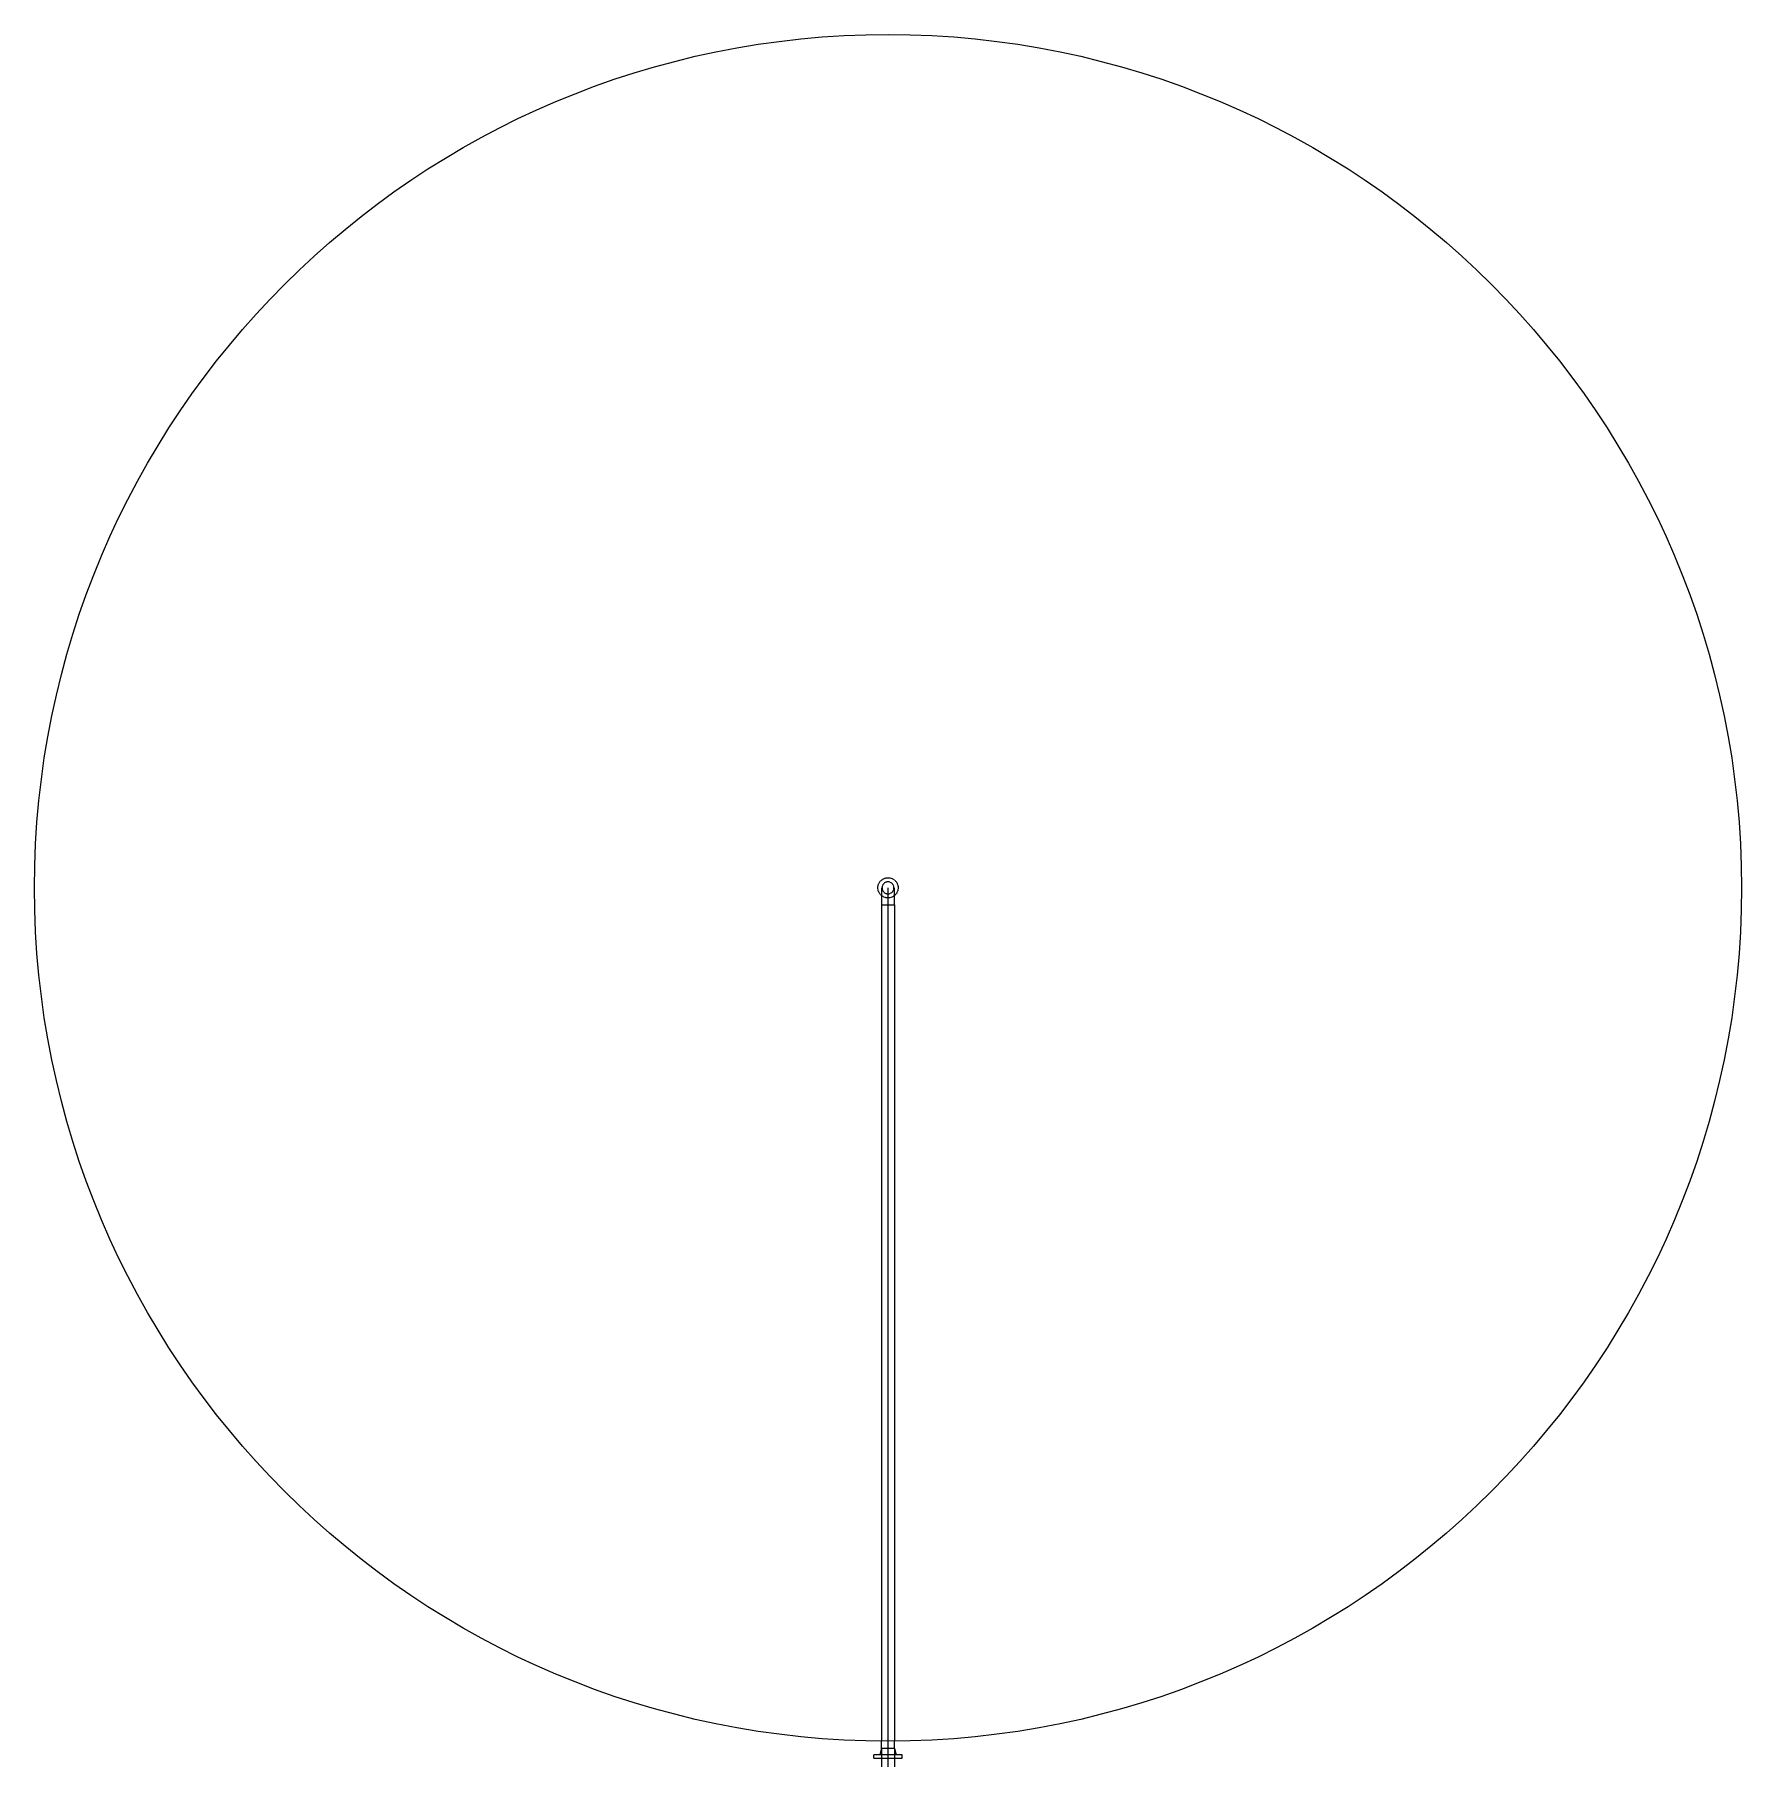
# Model space of a CAD drawing. Header units: inches. Extents: x -253 to 1500, y -183 to 1800.
# Drawn here: x 100 to 700, y 1194 to 1800 of the extents above; entities that cross this region are included whole.
import ezdxf

# ---------------------------------------------------------------- set-up
doc = ezdxf.new("R2010")
doc.units = ezdxf.units.IN
doc.header["$MEASUREMENT"] = 0
doc.linetypes.add('CENTER2', pattern=[1.125, 0.75, -0.125, 0.125, -0.125])
doc.linetypes.add('HIDDEN2', pattern=[0.1875, 0.125, -0.0625])
for name, color, linetype in [('Top (Plan) View-CENTER', 1, 'CENTER2'), ('Top (Plan) View-EQUIP', 3, 'Continuous'), ('Top (Plan) View-HIDDEN', 7, 'HIDDEN2'), ('Top (Plan) View-PIPING', 5, 'Continuous')]:
    doc.layers.add(name, color=color, linetype=linetype)

# ---------------------------------------------------------------- blocks, each defined once
blk = doc.blocks.new('*U122')
at = {"layer": 'Top (Plan) View-EQUIP', "color": 0, "linetype": 'ByBlock', "lineweight": -2}
for p, q in [((405, 1195.25), (395, 1195.25)), ((395, 1194), (395, 1195.25)), ((397.75, 1197.38), (397.12, 1195.25)), ((397.75, 1197.38), (397.75, 1200.01)), ((402.25, 1197.38), (397.75, 1197.38)), ((402.25, 1197.38), (402.25, 1200.01)), ((402.25, 1197.38), (402.87, 1195.25)), ((405, 1194), (405, 1195.25)), ((395, 1194), (405, 1194))]:
    blk.add_line(p, q, dxfattribs=at)
blk.add_circle((400, 1500), 300, dxfattribs=at)
blk = doc.blocks.new('*U303')
at = {"layer": 'Top (Plan) View-HIDDEN'}
blk.add_circle((400, 1500), 3.56, dxfattribs=at)
at = {"layer": 'Top (Plan) View-HIDDEN', "extrusion": (0, 0, -1)}
blk.add_circle((-400, 1500), 2.1, dxfattribs=at)
blk = doc.blocks.new('*U312')
at = {"layer": 'Top (Plan) View-CENTER'}
blk.add_line((400, 1193.82), (400, 1194), dxfattribs=at)
at = {"layer": 'Top (Plan) View-HIDDEN'}
for p, q in [((397.75, 1494), (400, 1494)), ((397.75, 1494), (397.75, 1200.01)), ((400, 1494), (402.25, 1494)), ((400, 1194), (400, 1494)), ((402.25, 1494), (402.25, 1200.01)), ((397.75, 1197.38), (397.75, 1194)), ((402.25, 1197.38), (402.25, 1194)), ((397.75, 1193.82), (397.75, 1076.27)), ((400, 1052.64), (400, 1193.82)), ((397.75, 1073.28), (397.75, 1072.16)), ((402.25, 1078.1), (402.25, 1076.99)), ((402.25, 1073.52), (402.25, 1072.4)), ((397.75, 1069.02), (397.75, 1067.9)), ((402.25, 1068.78), (402.25, 1067.66)), ((397.75, 1064.91), (397.75, 1052.64)), ((402.25, 1064.19), (402.25, 1063.08)), ((400, 1052.64), (397.75, 1052.64)), ((402.13, 1052.64), (400, 1052.64))]:
    blk.add_line(p, q, dxfattribs=at)
at = {"layer": 'Top (Plan) View-PIPING', "color": 0, "linetype": 'ByBlock', "lineweight": -2}
for p, q in [((397.75, 1194), (397.75, 1193.82)), ((402.25, 1194), (402.25, 1078.1)), ((397.75, 1076.27), (397.75, 1073.28)), ((402.25, 1076.99), (402.25, 1073.52)), ((397.75, 1072.16), (397.75, 1069.02)), ((397.75, 1067.9), (397.75, 1064.91)), ((402.25, 1072.4), (402.25, 1068.78)), ((402.25, 1067.66), (402.25, 1064.19)), ((402.25, 1063.08), (402.25, 1052.64)), ((402.25, 1052.64), (402.13, 1052.64))]:
    blk.add_line(p, q, dxfattribs=at)
blk = doc.blocks.new('*U313')
at = {"layer": 'Top (Plan) View-HIDDEN'}
for p, q in [((397.75, 1500), (397.75, 1494)), ((400, 1494), (400, 1500)), ((402.25, 1494), (402.25, 1500)), ((397.75, 1494), (400, 1494)), ((400, 1494), (402.25, 1494))]:
    blk.add_line(p, q, dxfattribs=at)

msp = doc.modelspace()

# ---------------------------------------------------------------- block references
at = {"layer": 'Top (Plan) View-EQUIP'}
msp.add_blockref('*U122', (0, 0), dxfattribs=at)
at = {"layer": 'Top (Plan) View-PIPING'}
for name in ['*U303', '*U313', '*U312']:
    msp.add_blockref(name, (0, 0), dxfattribs=at)

doc.saveas('drawing.dxf')
